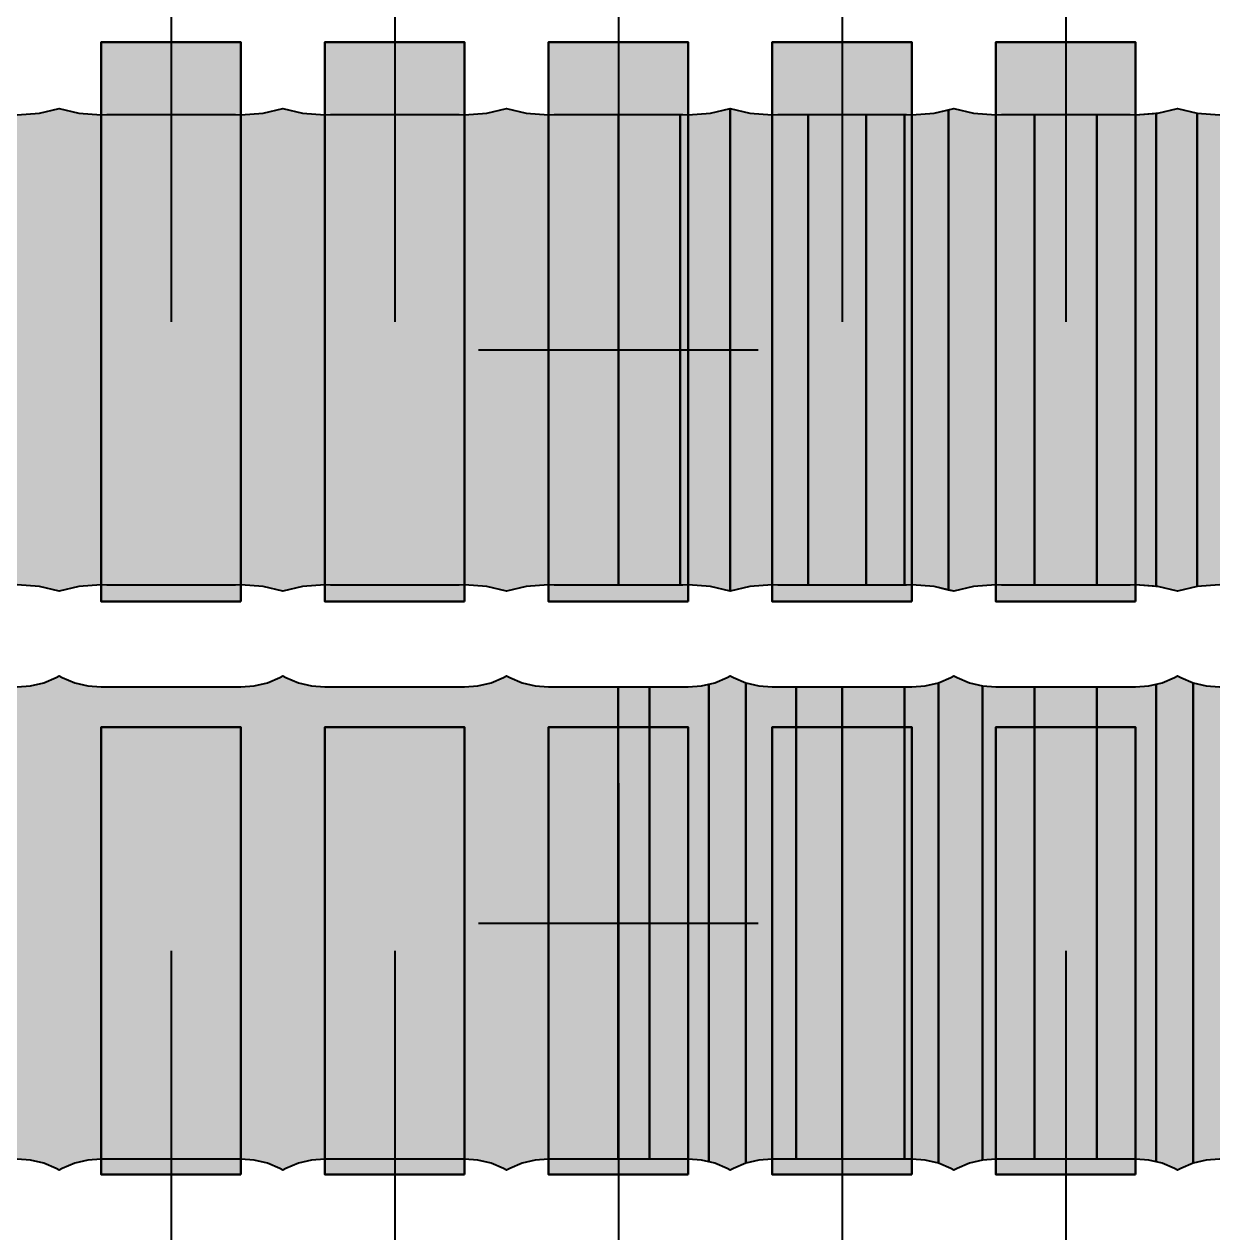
# Model space of a CAD drawing. Header units: millimetres. Extents: x 3.5 to 53, y 2.8 to 30.3.
# Drawn here: x 26.095 to 30.346, y 9.569 to 13.892 of the extents above; entities that cross this region are included whole.
import ezdxf

# ---------------------------------------------------------------- set-up
doc = ezdxf.new("R2010")
doc.units = ezdxf.units.MM
for name, color, linetype in [('bottom_copper', 7, 'Continuous'), ('bottom_silk', 7, 'Continuous'), ('top_copper', 7, 'Continuous'), ('top_silk', 7, 'Continuous')]:
    doc.layers.add(name, color=color, linetype=linetype)

# ---------------------------------------------------------------- blocks, each defined once
blk = doc.blocks.new('Block3177')
at = {"layer": 'bottom_copper', "lineweight": 40}
for points in [[(0.3439, 6.0908), (0.2996, 6.0724), (0.2884, 6.0656), (0.2772, 6.0724), (0.2329, 6.0908), (0.2123, 6.0957), (0.2123, 7.8043), (0.2329, 7.8092), (0.2772, 7.8276), (0.2884, 7.8344), (0.2996, 7.8276), (0.3439, 7.8092), (0.3439, 6.0908)], [(1.1906, 6.102), (1.1439, 6.0908), (1.0996, 6.0724), (1.0884, 6.0656), (1.0772, 6.0724), (1.0329, 6.0908), (1.0329, 7.8092), (1.0772, 7.8276), (1.0884, 7.8344), (1.0996, 7.8276), (1.1439, 7.8092), (1.1906, 7.798), (1.1906, 6.102)], [(1.9439, 6.0908), (1.8996, 6.0724), (1.8884, 6.0656), (1.8772, 6.0724), (1.8329, 6.0908), (1.8123, 6.0957), (1.8123, 7.8043), (1.8329, 7.8092), (1.8772, 7.8276), (1.8884, 7.8344), (1.8996, 7.8276), (1.9439, 7.8092), (1.9439, 6.0908)], [(0, 6.1048), (-0.1127, 6.1048), (-0.1127, 7.7952), (0, 7.7952), (0, 6.1048)], [(0.2123, 6.0957), (0.1862, 6.102), (0.1384, 6.1057), (0.1265, 6.1048), (0, 6.1048), (0, 7.7952), (0.1265, 7.7952), (0.1384, 7.7943), (0.1862, 7.798), (0.2123, 7.8043), (0.2123, 6.0957)], [(0.524, 6.1048), (0.4503, 6.1048), (0.4384, 6.1057), (0.3906, 6.102), (0.3439, 6.0908), (0.3439, 7.8092), (0.3906, 7.798), (0.4384, 7.7943), (0.4503, 7.7952), (0.524, 7.7952), (0.524, 6.1048)], [(0.6884, 6.1048), (0.524, 6.1048), (0.524, 7.7952), (0.6884, 7.7952), (0.6884, 6.1048)], [(0.9113, 6.1048), (0.6884, 6.1048), (0.6884, 7.7952), (0.9113, 7.7952), (0.9113, 6.1048)], [(1.0329, 6.0908), (0.9862, 6.102), (0.9384, 6.1057), (0.9265, 6.1048), (0.9113, 6.1048), (0.9113, 7.7952), (0.9265, 7.7952), (0.9384, 7.7943), (0.9862, 7.798), (1.0329, 7.8092), (1.0329, 6.0908)], [(1.3768, 6.1048), (1.2503, 6.1048), (1.2384, 6.1057), (1.1906, 6.102), (1.1906, 7.798), (1.2384, 7.7943), (1.2503, 7.7952), (1.3768, 7.7952), (1.3768, 6.1048)], [(1.6, 6.1048), (1.3768, 6.1048), (1.3768, 7.7952), (1.6, 7.7952), (1.6, 6.1048)], [(1.8123, 6.0957), (1.7862, 6.102), (1.7384, 6.1057), (1.7265, 6.1048), (1.6, 6.1048), (1.6, 7.7952), (1.7265, 7.7952), (1.7384, 7.7943), (1.7862, 7.798), (1.8123, 7.8043), (1.8123, 6.0957)], [(2.124, 6.1048), (2.0503, 6.1048), (2.0384, 6.1057), (1.9906, 6.102), (1.9439, 6.0908), (1.9439, 7.8092), (1.9906, 7.798), (2.0384, 7.7943), (2.0503, 7.7952), (2.124, 7.7952), (2.124, 6.1048)]]:
    blk.add_hatch(color=7, dxfattribs=at).paths.add_polyline_path(points, flags=0)
at = {"layer": 'bottom_copper', "color": 7, "lineweight": 40}
for points in [[(0.3439, 6.0908), (0.2996, 6.0724), (0.2884, 6.0656), (0.2772, 6.0724), (0.2329, 6.0908), (0.2123, 6.0957), (0.2123, 7.8043), (0.2329, 7.8092), (0.2772, 7.8276), (0.2884, 7.8344), (0.2996, 7.8276), (0.3439, 7.8092), (0.3439, 6.0908)], [(1.1906, 6.102), (1.1439, 6.0908), (1.0996, 6.0724), (1.0884, 6.0656), (1.0772, 6.0724), (1.0329, 6.0908), (1.0329, 7.8092), (1.0772, 7.8276), (1.0884, 7.8344), (1.0996, 7.8276), (1.1439, 7.8092), (1.1906, 7.798), (1.1906, 6.102)], [(1.9439, 6.0908), (1.8996, 6.0724), (1.8884, 6.0656), (1.8772, 6.0724), (1.8329, 6.0908), (1.8123, 6.0957), (1.8123, 7.8043), (1.8329, 7.8092), (1.8772, 7.8276), (1.8884, 7.8344), (1.8996, 7.8276), (1.9439, 7.8092), (1.9439, 6.0908)], [(0, 6.1048), (-0.1127, 6.1048), (-0.1127, 7.7952), (0, 7.7952), (0, 6.1048)], [(0.2123, 6.0957), (0.1862, 6.102), (0.1384, 6.1057), (0.1265, 6.1048), (0, 6.1048), (0, 7.7952), (0.1265, 7.7952), (0.1384, 7.7943), (0.1862, 7.798), (0.2123, 7.8043), (0.2123, 6.0957)], [(0.524, 6.1048), (0.4503, 6.1048), (0.4384, 6.1057), (0.3906, 6.102), (0.3439, 6.0908), (0.3439, 7.8092), (0.3906, 7.798), (0.4384, 7.7943), (0.4503, 7.7952), (0.524, 7.7952), (0.524, 6.1048)], [(0.6884, 6.1048), (0.524, 6.1048), (0.524, 7.7952), (0.6884, 7.7952), (0.6884, 6.1048)], [(0.9113, 6.1048), (0.6884, 6.1048), (0.6884, 7.7952), (0.9113, 7.7952), (0.9113, 6.1048)], [(1.0329, 6.0908), (0.9862, 6.102), (0.9384, 6.1057), (0.9265, 6.1048), (0.9113, 6.1048), (0.9113, 7.7952), (0.9265, 7.7952), (0.9384, 7.7943), (0.9862, 7.798), (1.0329, 7.8092), (1.0329, 6.0908)], [(1.3768, 6.1048), (1.2503, 6.1048), (1.2384, 6.1057), (1.1906, 6.102), (1.1906, 7.798), (1.2384, 7.7943), (1.2503, 7.7952), (1.3768, 7.7952), (1.3768, 6.1048)], [(1.6, 6.1048), (1.3768, 6.1048), (1.3768, 7.7952), (1.6, 7.7952), (1.6, 6.1048)], [(1.8123, 6.0957), (1.7862, 6.102), (1.7384, 6.1057), (1.7265, 6.1048), (1.6, 6.1048), (1.6, 7.7952), (1.7265, 7.7952), (1.7384, 7.7943), (1.7862, 7.798), (1.8123, 7.8043), (1.8123, 6.0957)], [(2.124, 6.1048), (2.0503, 6.1048), (2.0384, 6.1057), (1.9906, 6.102), (1.9439, 6.0908), (1.9439, 7.8092), (1.9906, 7.798), (2.0384, 7.7943), (2.0503, 7.7952), (2.124, 7.7952), (2.124, 6.1048)]]:
    blk.add_lwpolyline(points, close=True, dxfattribs=at)
blk = doc.blocks.new('Block15967')
at = {"layer": 'top_copper', "lineweight": 40}
for points in [[(0.1795, 8.1364), (0.1092, 8.1533), (0.0295, 8.1596), (0.0096, 8.158), (0, 8.158), (0, 9.842), (0.0096, 9.842), (0.0295, 9.8404), (0.1092, 9.8467), (0.1795, 9.8636), (0.1795, 8.1364)], [(0.3295, 8.1596), (0.2498, 8.1533), (0.1795, 8.1364), (0.1795, 9.8636), (0.2498, 9.8467), (0.3295, 9.8404), (0.3295, 8.1596)], [(0.9602, 8.141), (0.9092, 8.1533), (0.8295, 8.1596), (0.8096, 8.158), (0.8024, 8.158), (0.8024, 9.842), (0.8096, 9.842), (0.8295, 9.8404), (0.9092, 9.8467), (0.9602, 9.859), (0.9602, 8.141)], [(1.1295, 8.1596), (1.0498, 8.1533), (0.9795, 8.1364), (0.9602, 8.141), (0.9602, 9.859), (0.9795, 9.8636), (1.0498, 9.8467), (1.1295, 9.8404), (1.1295, 8.1596)], [(1.8498, 8.1533), (1.7795, 8.1364), (1.7092, 8.1533), (1.7034, 8.1538), (1.7034, 9.8462), (1.7092, 9.8467), (1.7795, 9.8636), (1.8498, 9.8467), (1.8498, 8.1533)], [(0, 8.158), (-0.2205, 8.158), (-0.2205, 9.842), (0, 9.842), (0, 8.158)], [(0.458, 8.158), (0.3494, 8.158), (0.3295, 8.1596), (0.3295, 9.8404), (0.3494, 9.842), (0.458, 9.842), (0.458, 8.158)], [(0.6661, 8.158), (0.458, 8.158), (0.458, 9.842), (0.6661, 9.842), (0.6661, 8.158)], [(0.8024, 8.158), (0.6661, 8.158), (0.6661, 9.842), (0.8024, 9.842), (0.8024, 8.158)], [(1.2679, 8.158), (1.1494, 8.158), (1.1295, 8.1596), (1.1295, 9.8404), (1.1494, 9.842), (1.2679, 9.842), (1.2679, 8.158)], [(1.4911, 8.158), (1.2679, 8.158), (1.2679, 9.842), (1.4911, 9.842), (1.4911, 8.158)], [(1.7034, 8.1538), (1.6295, 8.1596), (1.6096, 8.158), (1.4911, 8.158), (1.4911, 9.842), (1.6096, 9.842), (1.6295, 9.8404), (1.7034, 9.8462), (1.7034, 8.1538)], [(2.0151, 8.158), (1.9494, 8.158), (1.9295, 8.1596), (1.8498, 8.1533), (1.8498, 9.8467), (1.9295, 9.8404), (1.9494, 9.842), (2.0151, 9.842), (2.0151, 8.158)]]:
    blk.add_hatch(color=7, dxfattribs=at).paths.add_polyline_path(points, flags=0)
at = {"layer": 'top_copper', "color": 7, "lineweight": 40}
for points in [[(0.1795, 8.1364), (0.1092, 8.1533), (0.0295, 8.1596), (0.0096, 8.158), (0, 8.158), (0, 9.842), (0.0096, 9.842), (0.0295, 9.8404), (0.1092, 9.8467), (0.1795, 9.8636), (0.1795, 8.1364)], [(0.3295, 8.1596), (0.2498, 8.1533), (0.1795, 8.1364), (0.1795, 9.8636), (0.2498, 9.8467), (0.3295, 9.8404), (0.3295, 8.1596)], [(0.9602, 8.141), (0.9092, 8.1533), (0.8295, 8.1596), (0.8096, 8.158), (0.8024, 8.158), (0.8024, 9.842), (0.8096, 9.842), (0.8295, 9.8404), (0.9092, 9.8467), (0.9602, 9.859), (0.9602, 8.141)], [(1.1295, 8.1596), (1.0498, 8.1533), (0.9795, 8.1364), (0.9602, 8.141), (0.9602, 9.859), (0.9795, 9.8636), (1.0498, 9.8467), (1.1295, 9.8404), (1.1295, 8.1596)], [(1.8498, 8.1533), (1.7795, 8.1364), (1.7092, 8.1533), (1.7034, 8.1538), (1.7034, 9.8462), (1.7092, 9.8467), (1.7795, 9.8636), (1.8498, 9.8467), (1.8498, 8.1533)], [(0, 8.158), (-0.2205, 8.158), (-0.2205, 9.842), (0, 9.842), (0, 8.158)], [(0.458, 8.158), (0.3494, 8.158), (0.3295, 8.1596), (0.3295, 9.8404), (0.3494, 9.842), (0.458, 9.842), (0.458, 8.158)], [(0.6661, 8.158), (0.458, 8.158), (0.458, 9.842), (0.6661, 9.842), (0.6661, 8.158)], [(0.8024, 8.158), (0.6661, 8.158), (0.6661, 9.842), (0.8024, 9.842), (0.8024, 8.158)], [(1.2679, 8.158), (1.1494, 8.158), (1.1295, 8.1596), (1.1295, 9.8404), (1.1494, 9.842), (1.2679, 9.842), (1.2679, 8.158)], [(1.4911, 8.158), (1.2679, 8.158), (1.2679, 9.842), (1.4911, 9.842), (1.4911, 8.158)], [(1.7034, 8.1538), (1.6295, 8.1596), (1.6096, 8.158), (1.4911, 8.158), (1.4911, 9.842), (1.6096, 9.842), (1.6295, 9.8404), (1.7034, 9.8462), (1.7034, 8.1538)], [(2.0151, 8.158), (1.9494, 8.158), (1.9295, 8.1596), (1.8498, 8.1533), (1.8498, 9.8467), (1.9295, 9.8404), (1.9494, 9.842), (2.0151, 9.842), (2.0151, 8.158)]]:
    blk.add_lwpolyline(points, close=True, dxfattribs=at)

msp = doc.modelspace()

# ---------------------------------------------------------------- hatches: boundary and pattern name
at = {"layer": 'bottom_copper', "lineweight": 40}
for points in [[(26.8703, 11.8271), (26.3703, 11.8271), (26.3703, 13.8271), (26.8703, 13.8271), (26.8703, 11.8271)], [(27.6703, 11.8271), (27.1703, 11.8271), (27.1703, 13.8271), (27.6703, 13.8271), (27.6703, 11.8271)], [(28.4703, 11.8271), (27.9703, 11.8271), (27.9703, 13.8271), (28.4703, 13.8271), (28.4703, 11.8271)], [(29.2703, 11.8271), (28.7703, 11.8271), (28.7703, 13.8271), (29.2703, 13.8271), (29.2703, 11.8271)], [(30.0703, 11.8271), (29.5703, 11.8271), (29.5703, 13.8271), (30.0703, 13.8271), (30.0703, 11.8271)], [(28.2192, 9.8319), (27.9822, 9.8319), (27.9703, 9.8328), (27.9225, 9.8291), (27.8758, 9.8179), (27.8315, 9.7995), (27.8203, 9.7927), (27.8091, 9.7995), (27.7648, 9.8179), (27.7181, 9.8291), (27.6703, 9.8328), (27.6584, 9.8319), (27.1822, 9.8319), (27.1703, 9.8328), (27.1225, 9.8291), (27.0758, 9.8179), (27.0315, 9.7995), (27.0203, 9.7927), (27.0091, 9.7995), (26.9648, 9.8179), (26.9181, 9.8291), (26.8703, 9.8328), (26.8584, 9.8319), (26.3822, 9.8319), (26.3703, 9.8328), (26.3225, 9.8291), (26.2758, 9.8179), (26.2315, 9.7995), (26.2203, 9.7927), (26.2091, 9.7995), (26.1648, 9.8179), (26.1181, 9.8291), (26.0703, 9.8328), (26.0584, 9.8319), (25.5822, 9.8319), (25.5703, 9.8328), (25.5225, 9.8291), (25.4758, 9.8179), (25.4315, 9.7995), (25.4203, 9.7927), (25.4091, 9.7995), (25.3648, 9.8179), (25.3181, 9.8291), (25.2703, 9.8328), (25.2584, 9.8319), (24.7822, 9.8319), (24.7703, 9.8328), (24.7225, 9.8291), (24.6758, 9.8179), (24.6315, 9.7995), (24.6203, 9.7927), (24.6091, 9.7995), (24.5648, 9.8179), (24.5181, 9.8291), (24.4703, 9.8328), (24.4584, 9.8319), (24.3203, 9.8319), (24.3203, 11.5223), (24.4584, 11.5223), (24.4703, 11.5214), (24.5181, 11.5251), (24.5648, 11.5363), (24.6091, 11.5547), (24.6203, 11.5615), (24.6315, 11.5547), (24.6758, 11.5363), (24.7225, 11.5251), (24.7703, 11.5214), (24.7822, 11.5223), (25.2584, 11.5223), (25.2703, 11.5214), (25.3181, 11.5251), (25.3648, 11.5363), (25.4091, 11.5547), (25.4203, 11.5615), (25.4315, 11.5547), (25.4758, 11.5363), (25.5225, 11.5251), (25.5703, 11.5214), (25.5822, 11.5223), (26.0584, 11.5223), (26.0703, 11.5214), (26.1181, 11.5251), (26.1648, 11.5363), (26.2091, 11.5547), (26.2203, 11.5615), (26.2315, 11.5547), (26.2758, 11.5363), (26.3225, 11.5251), (26.3703, 11.5214), (26.3822, 11.5223), (26.8584, 11.5223), (26.8703, 11.5214), (26.9181, 11.5251), (26.9648, 11.5363), (27.0091, 11.5547), (27.0203, 11.5615), (27.0315, 11.5547), (27.0758, 11.5363), (27.1225, 11.5251), (27.1703, 11.5214), (27.1822, 11.5223), (27.6584, 11.5223), (27.6703, 11.5214), (27.7181, 11.5251), (27.7648, 11.5363), (27.8091, 11.5547), (27.8203, 11.5615), (27.8315, 11.5547), (27.8758, 11.5363), (27.9225, 11.5251), (27.9703, 11.5214), (27.9822, 11.5223), (28.2192, 11.5223), (28.2192, 9.8319)]]:
    msp.add_hatch(color=7, dxfattribs=at).paths.add_polyline_path(points, flags=0)
at = {"layer": 'top_copper', "lineweight": 40}
for points in [[(28.2203, 11.8851), (27.9902, 11.8851), (27.9703, 11.8867), (27.8906, 11.8804), (27.8203, 11.8635), (27.75, 11.8804), (27.6703, 11.8867), (27.6504, 11.8851), (27.1902, 11.8851), (27.1703, 11.8867), (27.0906, 11.8804), (27.0203, 11.8635), (26.95, 11.8804), (26.8703, 11.8867), (26.8504, 11.8851), (26.3902, 11.8851), (26.3703, 11.8867), (26.2906, 11.8804), (26.2203, 11.8635), (26.15, 11.8804), (26.0703, 11.8867), (26.0504, 11.8851), (25.5902, 11.8851), (25.5703, 11.8867), (25.4906, 11.8804), (25.4203, 11.8635), (25.35, 11.8804), (25.2703, 11.8867), (25.2504, 11.8851), (24.7902, 11.8851), (24.7703, 11.8867), (24.6906, 11.8804), (24.6203, 11.8635), (24.55, 11.8804), (24.4703, 11.8867), (24.4504, 11.8851), (24.3203, 11.8851), (24.3203, 13.5691), (24.4504, 13.5691), (24.4703, 13.5675), (24.55, 13.5738), (24.6203, 13.5907), (24.6906, 13.5738), (24.7703, 13.5675), (24.7902, 13.5691), (25.2504, 13.5691), (25.2703, 13.5675), (25.35, 13.5738), (25.4203, 13.5907), (25.4906, 13.5738), (25.5703, 13.5675), (25.5902, 13.5691), (26.0504, 13.5691), (26.0703, 13.5675), (26.15, 13.5738), (26.2203, 13.5907), (26.2906, 13.5738), (26.3703, 13.5675), (26.3902, 13.5691), (26.8504, 13.5691), (26.8703, 13.5675), (26.95, 13.5738), (27.0203, 13.5907), (27.0906, 13.5738), (27.1703, 13.5675), (27.1902, 13.5691), (27.6504, 13.5691), (27.6703, 13.5675), (27.75, 13.5738), (27.8203, 13.5907), (27.8906, 13.5738), (27.9703, 13.5675), (27.9902, 13.5691), (28.2203, 13.5691), (28.2203, 11.8851)], [(26.8703, 9.7771), (26.3703, 9.7771), (26.3703, 11.3771), (26.8703, 11.3771), (26.8703, 9.7771)], [(27.6703, 9.7771), (27.1703, 9.7771), (27.1703, 11.3771), (27.6703, 11.3771), (27.6703, 9.7771)], [(28.4703, 9.7771), (27.9703, 9.7771), (27.9703, 11.3771), (28.4703, 11.3771), (28.4703, 9.7771)], [(29.2703, 9.7771), (28.7703, 9.7771), (28.7703, 11.3771), (29.2703, 11.3771), (29.2703, 9.7771)], [(30.0703, 9.7771), (29.5703, 9.7771), (29.5703, 11.3771), (30.0703, 11.3771), (30.0703, 9.7771)]]:
    msp.add_hatch(color=7, dxfattribs=at).paths.add_polyline_path(points, flags=0)

# ---------------------------------------------------------------- linework, layer by layer
at = {"layer": 'bottom_copper', "color": 7, "lineweight": 40}
for p, q in [((26.6203, 17.3271), (26.6203, 12.8271)), ((28.2203, 17.3271), (28.2203, 12.8271)), ((29.8203, 17.3271), (29.8203, 12.8271)), ((27.4204, 16.5271), (27.4204, 12.8271)), ((29.0203, 16.5271), (29.0203, 12.8271)), ((26.8703, 13.8271), (26.3703, 13.8271)), ((26.3703, 13.8271), (26.3703, 11.8271)), ((26.8703, 11.8271), (26.8703, 13.8271)), ((27.6703, 13.8271), (27.1703, 13.8271)), ((27.1703, 13.8271), (27.1703, 11.8271)), ((27.6703, 11.8271), (27.6703, 13.8271)), ((28.4703, 13.8271), (27.9703, 13.8271)), ((27.9703, 13.8271), (27.9703, 11.8271)), ((28.4703, 11.8271), (28.4703, 13.8271)), ((29.2703, 13.8271), (28.7703, 13.8271)), ((28.7703, 13.8271), (28.7703, 11.8271)), ((29.2703, 11.8271), (29.2703, 13.8271)), ((30.0703, 13.8271), (29.5703, 13.8271)), ((29.5703, 13.8271), (29.5703, 11.8271)), ((30.0703, 11.8271), (30.0703, 13.8271)), ((26.3703, 11.8271), (26.8703, 11.8271)), ((27.1703, 11.8271), (27.6703, 11.8271)), ((27.9703, 11.8271), (28.4703, 11.8271)), ((28.7703, 11.8271), (29.2703, 11.8271)), ((29.5703, 11.8271), (30.0703, 11.8271)), ((26.1648, 11.5363), (26.2091, 11.5547)), ((26.2091, 11.5547), (26.2203, 11.5615)), ((26.2203, 11.5615), (26.2315, 11.5547)), ((26.2315, 11.5547), (26.2758, 11.5363)), ((26.9648, 11.5363), (27.0091, 11.5547)), ((27.0091, 11.5547), (27.0203, 11.5615)), ((27.0203, 11.5615), (27.0315, 11.5547)), ((27.0315, 11.5547), (27.0758, 11.5363)), ((27.7648, 11.5363), (27.8091, 11.5547)), ((27.8091, 11.5547), (27.8203, 11.5615)), ((27.8203, 11.5615), (27.8315, 11.5547)), ((27.8315, 11.5547), (27.8758, 11.5363)), ((28.5648, 11.5363), (28.6091, 11.5547)), ((28.6091, 11.5547), (28.6203, 11.5615)), ((28.6203, 11.5615), (28.6315, 11.5547)), ((28.6315, 11.5547), (28.6758, 11.5363)), ((29.3648, 11.5363), (29.4091, 11.5547)), ((29.4091, 11.5547), (29.4203, 11.5615)), ((29.4203, 11.5615), (29.4315, 11.5547)), ((29.4315, 11.5547), (29.4758, 11.5363)), ((30.1648, 11.5363), (30.2091, 11.5547)), ((30.2091, 11.5547), (30.2203, 11.5615)), ((30.2203, 11.5615), (30.2315, 11.5547)), ((30.2315, 11.5547), (30.2758, 11.5363)), ((26.0703, 11.5214), (26.1181, 11.5251)), ((26.1181, 11.5251), (26.1648, 11.5363)), ((26.2758, 11.5363), (26.3225, 11.5251)), ((26.3225, 11.5251), (26.3703, 11.5214)), ((26.3703, 11.5214), (26.3822, 11.5223)), ((26.3822, 11.5223), (26.8584, 11.5223)), ((26.8584, 11.5223), (26.8703, 11.5214)), ((26.8703, 11.5214), (26.9181, 11.5251)), ((26.9181, 11.5251), (26.9648, 11.5363)), ((27.0758, 11.5363), (27.1225, 11.5251)), ((27.1225, 11.5251), (27.1703, 11.5214)), ((27.1703, 11.5214), (27.1822, 11.5223)), ((27.1822, 11.5223), (27.6584, 11.5223)), ((27.6584, 11.5223), (27.6703, 11.5214)), ((27.6703, 11.5214), (27.7181, 11.5251)), ((27.7181, 11.5251), (27.7648, 11.5363)), ((27.8758, 11.5363), (27.9225, 11.5251)), ((27.9225, 11.5251), (27.9703, 11.5214)), ((27.9703, 11.5214), (27.9822, 11.5223)), ((27.9822, 11.5223), (28.2192, 11.5223)), ((28.2192, 9.8319), (28.2192, 11.5223)), ((28.2192, 11.5223), (28.4584, 11.5223)), ((28.2192, 11.5223), (28.2192, 9.8319)), ((28.4584, 11.5223), (28.4703, 11.5214)), ((28.4703, 11.5214), (28.5181, 11.5251)), ((28.5181, 11.5251), (28.5648, 11.5363)), ((28.6758, 11.5363), (28.7225, 11.5251)), ((28.7225, 11.5251), (28.7703, 11.5214)), ((28.7703, 11.5214), (28.7822, 11.5223)), ((28.7822, 11.5223), (29.2584, 11.5223)), ((29.2584, 11.5223), (29.2703, 11.5214)), ((29.2703, 11.5214), (29.3181, 11.5251)), ((29.3181, 11.5251), (29.3648, 11.5363)), ((29.4758, 11.5363), (29.5225, 11.5251)), ((29.5225, 11.5251), (29.5703, 11.5214)), ((29.5703, 11.5214), (29.5822, 11.5223)), ((29.5822, 11.5223), (30.0584, 11.5223)), ((30.0584, 11.5223), (30.0703, 11.5214)), ((30.0703, 11.5214), (30.1181, 11.5251)), ((30.1181, 11.5251), (30.1648, 11.5363)), ((30.2758, 11.5363), (30.3225, 11.5251)), ((30.3225, 11.5251), (30.3703, 11.5214)), ((26.1181, 9.8291), (26.0703, 9.8328)), ((26.1648, 9.8179), (26.1181, 9.8291)), ((26.2091, 9.7995), (26.1648, 9.8179)), ((26.2758, 9.8179), (26.2315, 9.7995)), ((26.3225, 9.8291), (26.2758, 9.8179)), ((26.3703, 9.8328), (26.3225, 9.8291)), ((26.3822, 9.8319), (26.3703, 9.8328)), ((26.8584, 9.8319), (26.3822, 9.8319)), ((26.8703, 9.8328), (26.8584, 9.8319)), ((26.9181, 9.8291), (26.8703, 9.8328)), ((26.9648, 9.8179), (26.9181, 9.8291)), ((27.0091, 9.7995), (26.9648, 9.8179)), ((27.0758, 9.8179), (27.0315, 9.7995)), ((27.1225, 9.8291), (27.0758, 9.8179)), ((27.1703, 9.8328), (27.1225, 9.8291)), ((27.1822, 9.8319), (27.1703, 9.8328)), ((27.6584, 9.8319), (27.1822, 9.8319)), ((27.6703, 9.8328), (27.6584, 9.8319)), ((27.7181, 9.8291), (27.6703, 9.8328)), ((27.7648, 9.8179), (27.7181, 9.8291)), ((27.8091, 9.7995), (27.7648, 9.8179)), ((27.8758, 9.8179), (27.8315, 9.7995)), ((27.9225, 9.8291), (27.8758, 9.8179)), ((27.9703, 9.8328), (27.9225, 9.8291)), ((27.9822, 9.8319), (27.9703, 9.8328)), ((28.2192, 9.8319), (27.9822, 9.8319)), ((28.4584, 9.8319), (28.2192, 9.8319)), ((28.4703, 9.8328), (28.4584, 9.8319)), ((28.5181, 9.8291), (28.4703, 9.8328)), ((28.5648, 9.8179), (28.5181, 9.8291)), ((28.6091, 9.7995), (28.5648, 9.8179)), ((28.6758, 9.8179), (28.6315, 9.7995)), ((28.7225, 9.8291), (28.6758, 9.8179)), ((28.7703, 9.8328), (28.7225, 9.8291)), ((28.7822, 9.8319), (28.7703, 9.8328)), ((29.2584, 9.8319), (28.7822, 9.8319)), ((29.2703, 9.8328), (29.2584, 9.8319)), ((29.3181, 9.8291), (29.2703, 9.8328)), ((29.3648, 9.8179), (29.3181, 9.8291)), ((29.4091, 9.7995), (29.3648, 9.8179)), ((29.4758, 9.8179), (29.4315, 9.7995)), ((29.5225, 9.8291), (29.4758, 9.8179)), ((29.5703, 9.8328), (29.5225, 9.8291)), ((29.5822, 9.8319), (29.5703, 9.8328)), ((30.0584, 9.8319), (29.5822, 9.8319)), ((30.0703, 9.8328), (30.0584, 9.8319)), ((30.1181, 9.8291), (30.0703, 9.8328)), ((30.1648, 9.8179), (30.1181, 9.8291)), ((30.2091, 9.7995), (30.1648, 9.8179)), ((30.2758, 9.8179), (30.2315, 9.7995)), ((30.3225, 9.8291), (30.2758, 9.8179)), ((30.3703, 9.8328), (30.3225, 9.8291)), ((26.2203, 9.7927), (26.2091, 9.7995)), ((26.2315, 9.7995), (26.2203, 9.7927)), ((27.0203, 9.7927), (27.0091, 9.7995)), ((27.0315, 9.7995), (27.0203, 9.7927)), ((27.8203, 9.7927), (27.8091, 9.7995)), ((27.8315, 9.7995), (27.8203, 9.7927)), ((28.6203, 9.7927), (28.6091, 9.7995)), ((28.6315, 9.7995), (28.6203, 9.7927)), ((29.4203, 9.7927), (29.4091, 9.7995)), ((29.4315, 9.7995), (29.4203, 9.7927)), ((30.2203, 9.7927), (30.2091, 9.7995)), ((30.2315, 9.7995), (30.2203, 9.7927))]:
    msp.add_line(p, q, dxfattribs=at)
for points in [[(26.8703, 11.8271), (26.3703, 11.8271), (26.3703, 13.8271), (26.8703, 13.8271), (26.8703, 11.8271)], [(27.6703, 11.8271), (27.1703, 11.8271), (27.1703, 13.8271), (27.6703, 13.8271), (27.6703, 11.8271)], [(28.4703, 11.8271), (27.9703, 11.8271), (27.9703, 13.8271), (28.4703, 13.8271), (28.4703, 11.8271)], [(29.2703, 11.8271), (28.7703, 11.8271), (28.7703, 13.8271), (29.2703, 13.8271), (29.2703, 11.8271)], [(30.0703, 11.8271), (29.5703, 11.8271), (29.5703, 13.8271), (30.0703, 13.8271), (30.0703, 11.8271)]]:
    msp.add_lwpolyline(points, close=True, dxfattribs=at)
msp.add_lwpolyline([(26.0703, 11.5214), (26.1181, 11.5251), (26.1648, 11.5363), (26.2091, 11.5547), (26.2203, 11.5615), (26.2315, 11.5547), (26.2758, 11.5363), (26.3225, 11.5251), (26.3703, 11.5214), (26.3822, 11.5223), (26.8584, 11.5223), (26.8703, 11.5214), (26.9181, 11.5251), (26.9648, 11.5363), (27.0091, 11.5547), (27.0203, 11.5615), (27.0315, 11.5547), (27.0758, 11.5363), (27.1225, 11.5251), (27.1703, 11.5214), (27.1822, 11.5223), (27.6584, 11.5223), (27.6703, 11.5214), (27.7181, 11.5251), (27.7648, 11.5363), (27.8091, 11.5547), (27.8203, 11.5615), (27.8315, 11.5547), (27.8758, 11.5363), (27.9225, 11.5251), (27.9703, 11.5214), (27.9822, 11.5223), (28.2192, 11.5223), (28.2192, 9.8319), (28.2192, 9.8319), (27.9822, 9.8319), (27.9703, 9.8328), (27.9225, 9.8291), (27.8758, 9.8179), (27.8315, 9.7995), (27.8203, 9.7927), (27.8091, 9.7995), (27.7648, 9.8179), (27.7181, 9.8291), (27.6703, 9.8328), (27.6584, 9.8319), (27.1822, 9.8319), (27.1703, 9.8328), (27.1225, 9.8291), (27.0758, 9.8179), (27.0315, 9.7995), (27.0203, 9.7927), (27.0091, 9.7995), (26.9648, 9.8179), (26.9181, 9.8291), (26.8703, 9.8328), (26.8584, 9.8319), (26.3822, 9.8319), (26.3703, 9.8328), (26.3225, 9.8291), (26.2758, 9.8179), (26.2315, 9.7995), (26.2203, 9.7927), (26.2091, 9.7995), (26.1648, 9.8179), (26.1181, 9.8291), (26.0703, 9.8328)], dxfattribs=at)
at = {"layer": 'bottom_silk', "color": 7, "lineweight": 40}
for p, q in [((28.2203, 11.1771), (28.2203, 10.1771)), ((27.7203, 10.6771), (28.7203, 10.6771))]:
    msp.add_line(p, q, dxfattribs=at)
at = {"layer": 'top_copper', "color": 7, "lineweight": 40}
for p, q in [((26.15, 13.5738), (26.2203, 13.5907)), ((26.2203, 13.5907), (26.2906, 13.5738)), ((26.95, 13.5738), (27.0203, 13.5907)), ((27.0203, 13.5907), (27.0906, 13.5738)), ((27.75, 13.5738), (27.8203, 13.5907)), ((27.8203, 13.5907), (27.8906, 13.5738)), ((28.55, 13.5738), (28.6203, 13.5907)), ((28.6203, 13.5907), (28.6906, 13.5738)), ((29.35, 13.5738), (29.4203, 13.5907)), ((29.4203, 13.5907), (29.4906, 13.5738)), ((30.15, 13.5738), (30.2203, 13.5907)), ((30.2203, 13.5907), (30.2906, 13.5738)), ((26.0703, 13.5675), (26.15, 13.5738)), ((26.2906, 13.5738), (26.3703, 13.5675)), ((26.3703, 13.5675), (26.3902, 13.5691)), ((26.3902, 13.5691), (26.8504, 13.5691)), ((26.8504, 13.5691), (26.8703, 13.5675)), ((26.8703, 13.5675), (26.95, 13.5738)), ((27.0906, 13.5738), (27.1703, 13.5675)), ((27.1703, 13.5675), (27.1902, 13.5691)), ((27.1902, 13.5691), (27.6504, 13.5691)), ((27.6504, 13.5691), (27.6703, 13.5675)), ((27.6703, 13.5675), (27.75, 13.5738)), ((27.8906, 13.5738), (27.9703, 13.5675)), ((27.9703, 13.5675), (27.9902, 13.5691)), ((27.9902, 13.5691), (28.2203, 13.5691)), ((28.2203, 11.8851), (28.2203, 13.5691)), ((28.2203, 13.5691), (28.4504, 13.5691)), ((28.2203, 13.5691), (28.2203, 11.8851)), ((28.4504, 13.5691), (28.4703, 13.5675)), ((28.4703, 13.5675), (28.55, 13.5738)), ((28.6906, 13.5738), (28.7703, 13.5675)), ((28.7703, 13.5675), (28.7902, 13.5691)), ((28.7902, 13.5691), (29.2504, 13.5691)), ((29.2504, 13.5691), (29.2703, 13.5675)), ((29.2703, 13.5675), (29.35, 13.5738)), ((29.4906, 13.5738), (29.5703, 13.5675)), ((29.5703, 13.5675), (29.5902, 13.5691)), ((29.5902, 13.5691), (30.0504, 13.5691)), ((30.0504, 13.5691), (30.0703, 13.5675)), ((30.0703, 13.5675), (30.15, 13.5738)), ((30.2906, 13.5738), (30.3703, 13.5675)), ((26.15, 11.8804), (26.0703, 11.8867)), ((26.2203, 11.8635), (26.15, 11.8804)), ((26.2906, 11.8804), (26.2203, 11.8635)), ((26.3703, 11.8867), (26.2906, 11.8804)), ((26.3902, 11.8851), (26.3703, 11.8867)), ((26.8504, 11.8851), (26.3902, 11.8851)), ((26.8703, 11.8867), (26.8504, 11.8851)), ((26.95, 11.8804), (26.8703, 11.8867)), ((27.0203, 11.8635), (26.95, 11.8804)), ((27.0906, 11.8804), (27.0203, 11.8635)), ((27.1703, 11.8867), (27.0906, 11.8804)), ((27.1902, 11.8851), (27.1703, 11.8867)), ((27.6504, 11.8851), (27.1902, 11.8851)), ((27.6703, 11.8867), (27.6504, 11.8851)), ((27.75, 11.8804), (27.6703, 11.8867)), ((27.8203, 11.8635), (27.75, 11.8804)), ((27.8906, 11.8804), (27.8203, 11.8635)), ((27.9703, 11.8867), (27.8906, 11.8804)), ((27.9902, 11.8851), (27.9703, 11.8867)), ((28.2203, 11.8851), (27.9902, 11.8851)), ((28.4504, 11.8851), (28.2203, 11.8851)), ((28.4703, 11.8867), (28.4504, 11.8851)), ((28.55, 11.8804), (28.4703, 11.8867)), ((28.6203, 11.8635), (28.55, 11.8804)), ((28.6906, 11.8804), (28.6203, 11.8635)), ((28.7703, 11.8867), (28.6906, 11.8804)), ((28.7902, 11.8851), (28.7703, 11.8867)), ((29.2504, 11.8851), (28.7902, 11.8851)), ((29.2703, 11.8867), (29.2504, 11.8851)), ((29.35, 11.8804), (29.2703, 11.8867)), ((29.4203, 11.8635), (29.35, 11.8804)), ((29.4906, 11.8804), (29.4203, 11.8635)), ((29.5703, 11.8867), (29.4906, 11.8804)), ((29.5902, 11.8851), (29.5703, 11.8867)), ((30.0504, 11.8851), (29.5902, 11.8851)), ((30.0703, 11.8867), (30.0504, 11.8851)), ((30.15, 11.8804), (30.0703, 11.8867)), ((30.2203, 11.8635), (30.15, 11.8804)), ((30.2906, 11.8804), (30.2203, 11.8635)), ((30.3703, 11.8867), (30.2906, 11.8804)), ((26.8703, 11.3771), (26.3703, 11.3771)), ((26.3703, 11.3771), (26.3703, 9.7771)), ((26.8703, 9.7771), (26.8703, 11.3771)), ((27.6703, 11.3771), (27.1703, 11.3771)), ((27.1703, 11.3771), (27.1703, 9.7771)), ((27.6703, 9.7771), (27.6703, 11.3771)), ((28.4703, 11.3771), (27.9703, 11.3771)), ((27.9703, 11.3771), (27.9703, 9.7771)), ((28.4703, 9.7771), (28.4703, 11.3771)), ((29.2703, 11.3771), (28.7703, 11.3771)), ((28.7703, 11.3771), (28.7703, 9.7771)), ((29.2703, 9.7771), (29.2703, 11.3771)), ((30.0703, 11.3771), (29.5703, 11.3771)), ((29.5703, 11.3771), (29.5703, 9.7771)), ((30.0703, 9.7771), (30.0703, 11.3771)), ((26.6203, 10.5771), (26.6203, 6.1271)), ((27.4204, 10.5771), (27.4204, 6.9271)), ((28.2203, 10.5771), (28.2203, 6.1271)), ((29.0203, 10.5771), (29.0203, 6.9271)), ((29.8203, 10.5771), (29.8203, 6.1271)), ((26.3703, 9.7771), (26.8703, 9.7771)), ((27.1703, 9.7771), (27.6703, 9.7771)), ((27.9703, 9.7771), (28.4703, 9.7771)), ((28.7703, 9.7771), (29.2703, 9.7771)), ((29.5703, 9.7771), (30.0703, 9.7771))]:
    msp.add_line(p, q, dxfattribs=at)
msp.add_lwpolyline([(26.0703, 13.5675), (26.15, 13.5738), (26.2203, 13.5907), (26.2906, 13.5738), (26.3703, 13.5675), (26.3902, 13.5691), (26.8504, 13.5691), (26.8703, 13.5675), (26.95, 13.5738), (27.0203, 13.5907), (27.0906, 13.5738), (27.1703, 13.5675), (27.1902, 13.5691), (27.6504, 13.5691), (27.6703, 13.5675), (27.75, 13.5738), (27.8203, 13.5907), (27.8906, 13.5738), (27.9703, 13.5675), (27.9902, 13.5691), (28.2203, 13.5691), (28.2203, 11.8851), (28.2203, 11.8851), (27.9902, 11.8851), (27.9703, 11.8867), (27.8906, 11.8804), (27.8203, 11.8635), (27.75, 11.8804), (27.6703, 11.8867), (27.6504, 11.8851), (27.1902, 11.8851), (27.1703, 11.8867), (27.0906, 11.8804), (27.0203, 11.8635), (26.95, 11.8804), (26.8703, 11.8867), (26.8504, 11.8851), (26.3902, 11.8851), (26.3703, 11.8867), (26.2906, 11.8804), (26.2203, 11.8635), (26.15, 11.8804), (26.0703, 11.8867)], dxfattribs=at)
for points in [[(26.8703, 9.7771), (26.3703, 9.7771), (26.3703, 11.3771), (26.8703, 11.3771), (26.8703, 9.7771)], [(27.6703, 9.7771), (27.1703, 9.7771), (27.1703, 11.3771), (27.6703, 11.3771), (27.6703, 9.7771)], [(28.4703, 9.7771), (27.9703, 9.7771), (27.9703, 11.3771), (28.4703, 11.3771), (28.4703, 9.7771)], [(29.2703, 9.7771), (28.7703, 9.7771), (28.7703, 11.3771), (29.2703, 11.3771), (29.2703, 9.7771)], [(30.0703, 9.7771), (29.5703, 9.7771), (29.5703, 11.3771), (30.0703, 11.3771), (30.0703, 9.7771)]]:
    msp.add_lwpolyline(points, close=True, dxfattribs=at)
at = {"layer": 'top_silk', "color": 7, "lineweight": 40}
for p, q in [((28.2203, 13.2271), (28.2203, 12.2271)), ((27.7203, 12.7271), (28.7203, 12.7271))]:
    msp.add_line(p, q, dxfattribs=at)

# ---------------------------------------------------------------- block references
at = {"layer": 'bottom_copper'}
msp.add_blockref('Block3177', (28.3319, 3.7271), dxfattribs=at)
at = {"layer": 'top_copper'}
msp.add_blockref('Block15967', (28.4408, 3.7271), dxfattribs=at)

doc.saveas('drawing.dxf')
